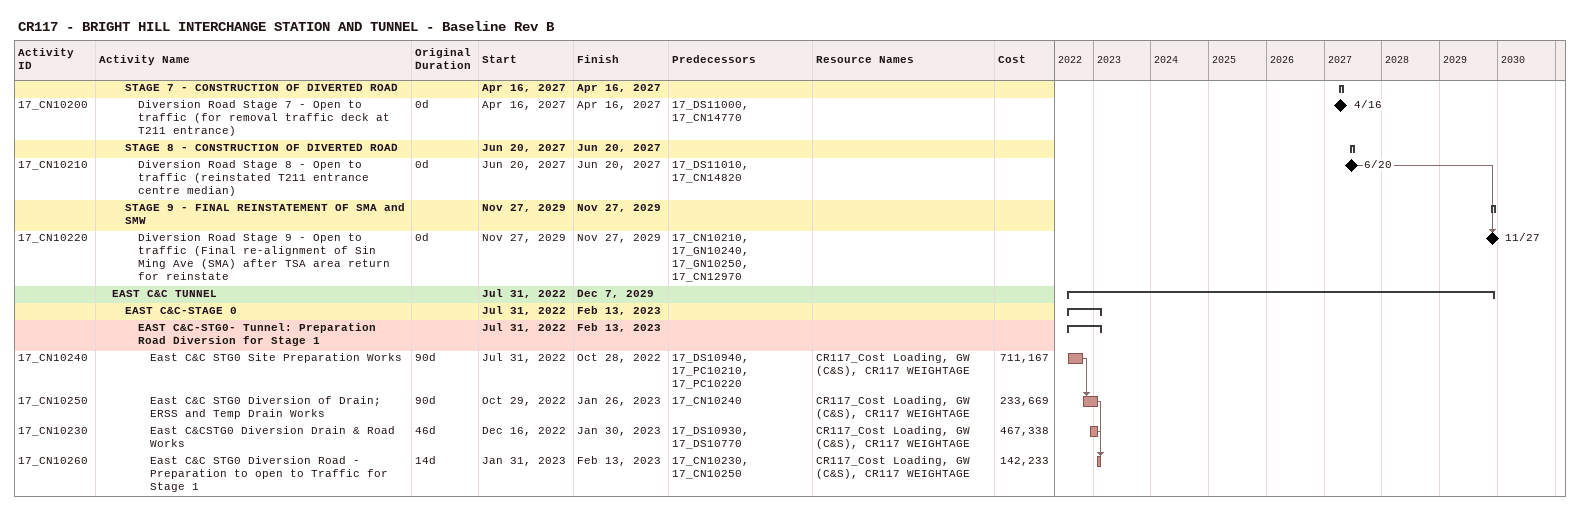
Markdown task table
CR117 - BRIGHT HILL INTERCHANGE STATION AND TUNNEL - Baseline Rev B

| ID | Level | Task | Original duration | Start | Finish | Predecessors | Resources | Cost |
|---|---|---|---|---|---|---|---|---|
|  | 3 | **STAGE 7 - CONSTRUCTION OF DIVERTED ROAD** |  | 2027-04-16 | 2027-04-16 |  |  |  |
| 17_CN10200 | 4 | Diversion Road Stage 7 - Open to traffic (for removal traffic deck at T211 entrance) | 0d | 2027-04-16 | 2027-04-16 | 17_DS11000, 17_CN14770 |  |  |
|  | 3 | **STAGE 8 - CONSTRUCTION OF DIVERTED ROAD** |  | 2027-06-20 | 2027-06-20 |  |  |  |
| 17_CN10210 | 4 | Diversion Road Stage 8 - Open to traffic (reinstated T211 entrance centre median) | 0d | 2027-06-20 | 2027-06-20 | 17_DS11010, 17_CN14820 |  |  |
|  | 3 | **STAGE 9 - FINAL REINSTATEMENT OF SMA and SMW** |  | 2029-11-27 | 2029-11-27 |  |  |  |
| 17_CN10220 | 4 | Diversion Road Stage 9 - Open to traffic (Final re-alignment of Sin Ming Ave (SMA) after TSA area return for reinstate | 0d | 2029-11-27 | 2029-11-27 | 17_CN10210, 17_GN10240, 17_GN10250, 17_CN12970 |  |  |
|  | 2 | **EAST C&C TUNNEL** |  | 2022-07-31 | 2029-12-07 |  |  |  |
|  | 3 | **EAST C&C-STAGE 0** |  | 2022-07-31 | 2023-02-13 |  |  |  |
|  | 4 | **EAST C&C-STG0- Tunnel: Preparation Road Diversion for Stage 1** |  | 2022-07-31 | 2023-02-13 |  |  |  |
| 17_CN10240 | 5 | East C&C STG0 Site Preparation Works | 90d | 2022-07-31 | 2022-10-28 | 17_DS10940, 17_PC10210, 17_PC10220 | CR117_Cost Loading, GW (C&S), CR117 WEIGHTAGE | 711167 |
| 17_CN10250 | 5 | East C&C STG0 Diversion of Drain; ERSS and Temp Drain Works | 90d | 2022-10-29 | 2023-01-26 | 17_CN10240 | CR117_Cost Loading, GW (C&S), CR117 WEIGHTAGE | 233669 |
| 17_CN10230 | 5 | East C&CSTG0 Diversion Drain & Road Works | 46d | 2022-12-16 | 2023-01-30 | 17_DS10930, 17_DS10770 | CR117_Cost Loading, GW (C&S), CR117 WEIGHTAGE | 467338 |
| 17_CN10260 | 5 | East C&C STG0 Diversion Road - Preparation to open to Traffic for Stage 1 | 14d | 2023-01-31 | 2023-02-13 | 17_CN10230, 17_CN10250 | CR117_Cost Loading, GW (C&S), CR117 WEIGHTAGE | 142233 |
